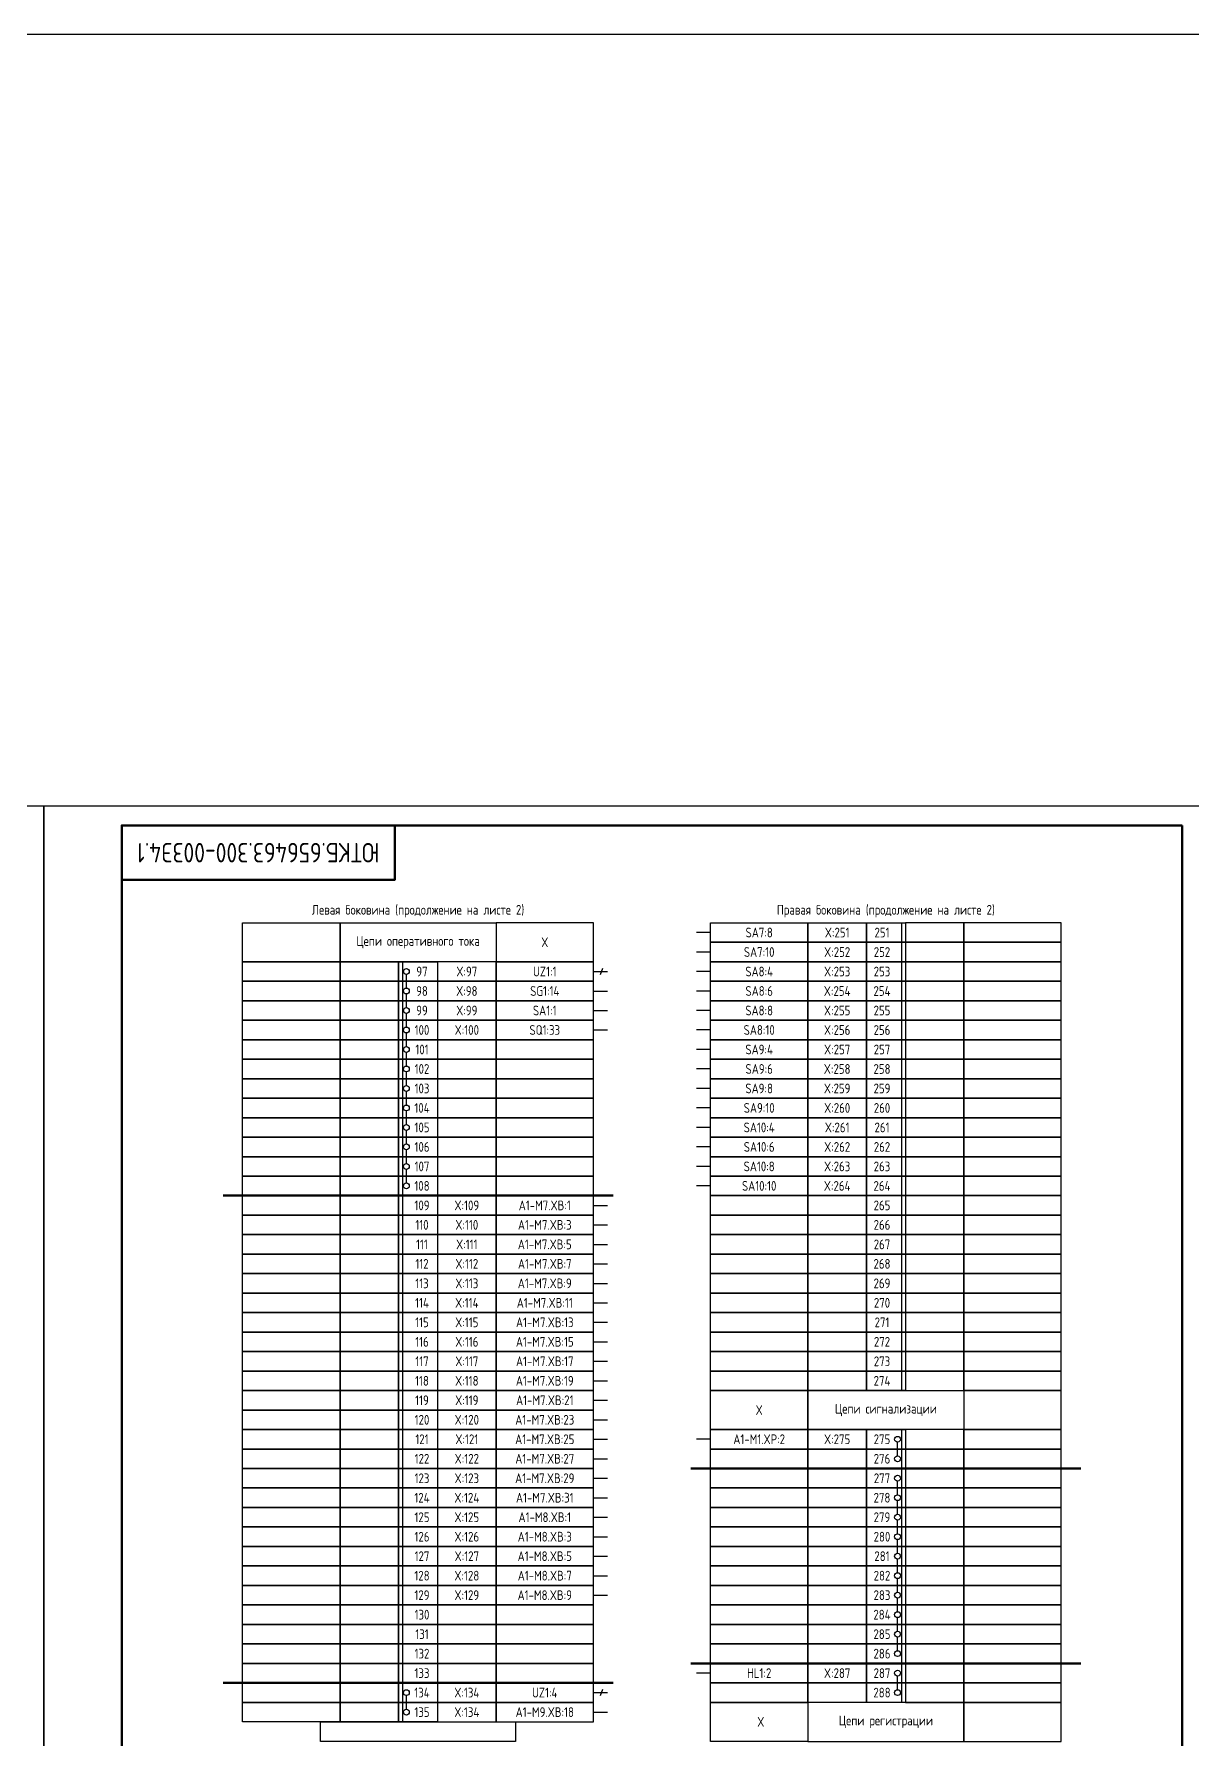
# Model space of a CAD drawing. Header units: millimetres. Extents: x -997 to 6341, y -90 to 618.
# Drawn here: x 5631.5 to 5928.5, y 180.6 to 618 of the extents above; entities that cross this region are included whole.
import ezdxf

# ---------------------------------------------------------------- set-up
doc = ezdxf.new("R2010")
doc.units = ezdxf.units.MM
doc.styles.add('Gost_type_A', font='GOST_A.TTF')

# ---------------------------------------------------------------- blocks, each defined once
blk = doc.blocks.new('Штамп угловой верхний')
at = {"lineweight": 50}
blk.add_lwpolyline([(0, 0), (70, 0), (70, -14), (0, -14)], close=True, dxfattribs=at)

msp = doc.modelspace()

# ---------------------------------------------------------------- linework, layer by layer
for p, q in [((5854, 390), (5854, 270)), ((5805, 387.5), (5801.38, 387.5)), ((5805, 382.5), (5801.38, 382.5)), ((5726, 380), (5726, 185)), ((5727, 373.25), (5727, 376.75)), ((5775, 377.5), (5778.62, 377.5)), ((5777.33, 378.31), (5776.75, 376.69)), ((5805, 377.5), (5801.38, 377.5)), ((5775, 372.5), (5778.62, 372.5)), ((5805, 372.5), (5801.38, 372.5)), ((5727, 368.25), (5727, 371.75)), ((5775, 367.5), (5778.62, 367.5)), ((5805, 367.5), (5801.38, 367.5)), ((5727, 363.25), (5727, 366.75)), ((5727, 358.25), (5727, 361.75)), ((5775, 362.5), (5778.62, 362.5)), ((5805, 362.5), (5801.38, 362.5)), ((5727, 353.25), (5727, 356.75)), ((5805, 357.5), (5801.38, 357.5)), ((5727, 348.25), (5727, 351.75)), ((5805, 352.5), (5801.38, 352.5)), ((5727, 343.25), (5727, 346.75)), ((5805, 347.5), (5801.38, 347.5)), ((5727, 338.25), (5727, 341.75)), ((5805, 342.5), (5801.38, 342.5)), ((5805, 337.5), (5801.38, 337.5)), ((5727, 333.25), (5727, 336.75)), ((5805, 332.5), (5801.38, 332.5)), ((5727, 328.25), (5727, 331.75)), ((5727, 323.25), (5727, 326.75)), ((5805, 327.5), (5801.38, 327.5)), ((5805, 322.5), (5801.38, 322.5)), ((5775, 317.5), (5778.62, 317.5)), ((5775, 312.5), (5778.62, 312.5)), ((5775, 307.5), (5778.62, 307.5)), ((5775, 302.5), (5778.62, 302.5)), ((5775, 297.5), (5778.62, 297.5)), ((5775, 292.5), (5778.62, 292.5)), ((5775, 287.5), (5778.62, 287.5)), ((5775, 282.5), (5778.62, 282.5)), ((5775, 277.5), (5778.62, 277.5)), ((5775, 272.5), (5778.62, 272.5)), ((5775, 267.5), (5778.62, 267.5)), ((5805, 270), (5809.14, 270)), ((5775, 262.5), (5778.62, 262.5)), ((5854, 260), (5854, 220)), ((5775, 257.5), (5778.62, 257.5)), ((5805, 257.5), (5801.38, 257.5)), ((5853, 253.25), (5853, 256.75)), ((5775, 252.5), (5778.62, 252.5)), ((5775, 247.5), (5778.62, 247.5)), ((5853, 243.25), (5853, 246.75)), ((5775, 242.5), (5778.62, 242.5)), ((5853, 238.25), (5853, 241.75)), ((5775, 237.5), (5778.62, 237.5)), ((5853, 233.25), (5853, 236.75)), ((5775, 232.5), (5778.62, 232.5)), ((5775, 227.5), (5778.62, 227.5)), ((5853, 228.25), (5853, 231.75)), ((5853, 223.25), (5853, 226.75)), ((5775, 222.5), (5778.62, 222.5)), ((5853, 220), (5853, 221.75)), ((5853, 218.25), (5853, 220)), ((5854, 220), (5854, 190)), ((5775, 217.5), (5778.62, 217.5)), ((5853, 213.25), (5853, 216.75)), ((5853, 208.25), (5853, 211.75)), ((5853, 203.25), (5853, 206.75)), ((5805, 197.5), (5801.38, 197.5)), ((5775, 192.5), (5778.62, 192.5)), ((5777.33, 193.31), (5776.75, 191.69)), ((5853, 193.25), (5853, 196.75)), ((5727, 188.25), (5727, 191.75)), ((5775, 187.5), (5778.62, 187.5))]:
    msp.add_line(p, q)
at = {"lineweight": 50}
for p, q in [((5680, 320), (5780, 320)), ((5800, 250), (5900, 250)), ((5800, 200), (5900, 200)), ((5680, 195), (5780, 195))]:
    msp.add_line(p, q, dxfattribs=at)
for points in [[(-997, 618), (6340.99, 618), (6340.99, -90), (-997, -90)], [(5634, 420), (5634, 0), (5337, 0), (5337, 420)], [(5931, 420), (5931, 0), (5634, 0), (5634, 420)], [(5685, 390), (5710, 390), (5710, 380), (5685, 380)], [(5710, 390), (5750, 390), (5750, 380), (5710, 380)], [(5775, 390), (5750, 390), (5750, 380), (5775, 380)], [(5805, 390), (5830, 390), (5830, 385), (5805, 385)], [(5830, 390), (5845, 390), (5845, 385), (5830, 385)], [(5845, 390), (5855, 390), (5855, 385), (5845, 385)], [(5870, 390), (5855, 390), (5855, 385), (5870, 385)], [(5895, 390), (5870, 390), (5870, 385), (5895, 385)], [(5805, 385), (5830, 385), (5830, 380), (5805, 380)], [(5830, 385), (5845, 385), (5845, 380), (5830, 380)], [(5845, 385), (5855, 385), (5855, 380), (5845, 380)], [(5870, 385), (5855, 385), (5855, 380), (5870, 380)], [(5895, 385), (5870, 385), (5870, 380), (5895, 380)], [(5685, 380), (5710, 380), (5710, 375), (5685, 375)], [(5710, 380), (5725, 380), (5725, 375), (5710, 375)], [(5725, 380), (5735, 380), (5735, 375), (5725, 375)], [(5750, 380), (5735, 380), (5735, 375), (5750, 375)], [(5775, 380), (5750, 380), (5750, 375), (5775, 375)], [(5805, 380), (5830, 380), (5830, 375), (5805, 375)], [(5830, 380), (5845, 380), (5845, 375), (5830, 375)], [(5845, 380), (5855, 380), (5855, 375), (5845, 375)], [(5870, 380), (5855, 380), (5855, 375), (5870, 375)], [(5895, 380), (5870, 380), (5870, 375), (5895, 375)], [(5685, 375), (5710, 375), (5710, 370), (5685, 370)], [(5710, 375), (5725, 375), (5725, 370), (5710, 370)], [(5725, 375), (5735, 375), (5735, 370), (5725, 370)], [(5750, 375), (5735, 375), (5735, 370), (5750, 370)], [(5775, 375), (5750, 375), (5750, 370), (5775, 370)], [(5805, 375), (5830, 375), (5830, 370), (5805, 370)], [(5830, 375), (5845, 375), (5845, 370), (5830, 370)], [(5845, 375), (5855, 375), (5855, 370), (5845, 370)], [(5870, 375), (5855, 375), (5855, 370), (5870, 370)], [(5895, 375), (5870, 375), (5870, 370), (5895, 370)], [(5685, 370), (5710, 370), (5710, 365), (5685, 365)], [(5710, 370), (5725, 370), (5725, 365), (5710, 365)], [(5725, 370), (5735, 370), (5735, 365), (5725, 365)], [(5750, 370), (5735, 370), (5735, 365), (5750, 365)], [(5775, 370), (5750, 370), (5750, 365), (5775, 365)], [(5805, 370), (5830, 370), (5830, 365), (5805, 365)], [(5830, 370), (5845, 370), (5845, 365), (5830, 365)], [(5845, 370), (5855, 370), (5855, 365), (5845, 365)], [(5870, 370), (5855, 370), (5855, 365), (5870, 365)], [(5895, 370), (5870, 370), (5870, 365), (5895, 365)], [(5685, 365), (5710, 365), (5710, 360), (5685, 360)], [(5710, 365), (5725, 365), (5725, 360), (5710, 360)], [(5725, 365), (5735, 365), (5735, 360), (5725, 360)], [(5750, 365), (5735, 365), (5735, 360), (5750, 360)], [(5775, 365), (5750, 365), (5750, 360), (5775, 360)], [(5805, 365), (5830, 365), (5830, 360), (5805, 360)], [(5830, 365), (5845, 365), (5845, 360), (5830, 360)], [(5845, 365), (5855, 365), (5855, 360), (5845, 360)], [(5870, 365), (5855, 365), (5855, 360), (5870, 360)], [(5895, 365), (5870, 365), (5870, 360), (5895, 360)], [(5685, 360), (5710, 360), (5710, 355), (5685, 355)], [(5710, 360), (5725, 360), (5725, 355), (5710, 355)], [(5725, 360), (5735, 360), (5735, 355), (5725, 355)], [(5750, 360), (5735, 360), (5735, 355), (5750, 355)], [(5775, 360), (5750, 360), (5750, 355), (5775, 355)], [(5805, 360), (5830, 360), (5830, 355), (5805, 355)], [(5830, 360), (5845, 360), (5845, 355), (5830, 355)], [(5845, 360), (5855, 360), (5855, 355), (5845, 355)], [(5870, 360), (5855, 360), (5855, 355), (5870, 355)], [(5895, 360), (5870, 360), (5870, 355), (5895, 355)], [(5685, 355), (5710, 355), (5710, 350), (5685, 350)], [(5710, 355), (5725, 355), (5725, 350), (5710, 350)], [(5725, 355), (5735, 355), (5735, 350), (5725, 350)], [(5750, 355), (5735, 355), (5735, 350), (5750, 350)], [(5775, 355), (5750, 355), (5750, 350), (5775, 350)], [(5805, 355), (5830, 355), (5830, 350), (5805, 350)], [(5830, 355), (5845, 355), (5845, 350), (5830, 350)], [(5845, 355), (5855, 355), (5855, 350), (5845, 350)], [(5870, 355), (5855, 355), (5855, 350), (5870, 350)], [(5895, 355), (5870, 355), (5870, 350), (5895, 350)], [(5685, 350), (5710, 350), (5710, 345), (5685, 345)], [(5710, 350), (5725, 350), (5725, 345), (5710, 345)], [(5725, 350), (5735, 350), (5735, 345), (5725, 345)], [(5750, 350), (5735, 350), (5735, 345), (5750, 345)], [(5775, 350), (5750, 350), (5750, 345), (5775, 345)], [(5805, 350), (5830, 350), (5830, 345), (5805, 345)], [(5830, 350), (5845, 350), (5845, 345), (5830, 345)], [(5845, 350), (5855, 350), (5855, 345), (5845, 345)], [(5870, 350), (5855, 350), (5855, 345), (5870, 345)], [(5895, 350), (5870, 350), (5870, 345), (5895, 345)], [(5685, 345), (5710, 345), (5710, 340), (5685, 340)], [(5710, 345), (5725, 345), (5725, 340), (5710, 340)], [(5725, 345), (5735, 345), (5735, 340), (5725, 340)], [(5750, 345), (5735, 345), (5735, 340), (5750, 340)], [(5775, 345), (5750, 345), (5750, 340), (5775, 340)], [(5805, 345), (5830, 345), (5830, 340), (5805, 340)], [(5830, 345), (5845, 345), (5845, 340), (5830, 340)], [(5845, 345), (5855, 345), (5855, 340), (5845, 340)], [(5870, 345), (5855, 345), (5855, 340), (5870, 340)], [(5895, 345), (5870, 345), (5870, 340), (5895, 340)], [(5685, 340), (5710, 340), (5710, 335), (5685, 335)], [(5710, 340), (5725, 340), (5725, 335), (5710, 335)], [(5725, 340), (5735, 340), (5735, 335), (5725, 335)], [(5750, 340), (5735, 340), (5735, 335), (5750, 335)], [(5775, 340), (5750, 340), (5750, 335), (5775, 335)], [(5805, 340), (5830, 340), (5830, 335), (5805, 335)], [(5830, 340), (5845, 340), (5845, 335), (5830, 335)], [(5845, 340), (5855, 340), (5855, 335), (5845, 335)], [(5870, 340), (5855, 340), (5855, 335), (5870, 335)], [(5895, 340), (5870, 340), (5870, 335), (5895, 335)], [(5685, 335), (5710, 335), (5710, 330), (5685, 330)], [(5710, 335), (5725, 335), (5725, 330), (5710, 330)], [(5725, 335), (5735, 335), (5735, 330), (5725, 330)], [(5750, 335), (5735, 335), (5735, 330), (5750, 330)], [(5775, 335), (5750, 335), (5750, 330), (5775, 330)], [(5805, 335), (5830, 335), (5830, 330), (5805, 330)], [(5830, 335), (5845, 335), (5845, 330), (5830, 330)], [(5845, 335), (5855, 335), (5855, 330), (5845, 330)], [(5870, 335), (5855, 335), (5855, 330), (5870, 330)], [(5895, 335), (5870, 335), (5870, 330), (5895, 330)], [(5685, 330), (5710, 330), (5710, 325), (5685, 325)], [(5710, 330), (5725, 330), (5725, 325), (5710, 325)], [(5725, 330), (5735, 330), (5735, 325), (5725, 325)], [(5750, 330), (5735, 330), (5735, 325), (5750, 325)], [(5775, 330), (5750, 330), (5750, 325), (5775, 325)], [(5805, 330), (5830, 330), (5830, 325), (5805, 325)], [(5830, 330), (5845, 330), (5845, 325), (5830, 325)], [(5845, 330), (5855, 330), (5855, 325), (5845, 325)], [(5870, 330), (5855, 330), (5855, 325), (5870, 325)], [(5895, 330), (5870, 330), (5870, 325), (5895, 325)], [(5685, 325), (5710, 325), (5710, 320), (5685, 320)], [(5710, 325), (5725, 325), (5725, 320), (5710, 320)], [(5725, 325), (5735, 325), (5735, 320), (5725, 320)], [(5750, 325), (5735, 325), (5735, 320), (5750, 320)], [(5775, 325), (5750, 325), (5750, 320), (5775, 320)], [(5805, 325), (5830, 325), (5830, 320), (5805, 320)], [(5830, 325), (5845, 325), (5845, 320), (5830, 320)], [(5845, 325), (5855, 325), (5855, 320), (5845, 320)], [(5870, 325), (5855, 325), (5855, 320), (5870, 320)], [(5895, 325), (5870, 325), (5870, 320), (5895, 320)], [(5685, 320), (5710, 320), (5710, 315), (5685, 315)], [(5710, 320), (5725, 320), (5725, 315), (5710, 315)], [(5725, 320), (5735, 320), (5735, 315), (5725, 315)], [(5750, 320), (5735, 320), (5735, 315), (5750, 315)], [(5775, 320), (5750, 320), (5750, 315), (5775, 315)], [(5805, 320), (5830, 320), (5830, 315), (5805, 315)], [(5830, 320), (5845, 320), (5845, 315), (5830, 315)], [(5845, 320), (5855, 320), (5855, 315), (5845, 315)], [(5870, 320), (5855, 320), (5855, 315), (5870, 315)], [(5895, 320), (5870, 320), (5870, 315), (5895, 315)], [(5685, 315), (5710, 315), (5710, 310), (5685, 310)], [(5710, 315), (5725, 315), (5725, 310), (5710, 310)], [(5725, 315), (5735, 315), (5735, 310), (5725, 310)], [(5750, 315), (5735, 315), (5735, 310), (5750, 310)], [(5775, 315), (5750, 315), (5750, 310), (5775, 310)], [(5805, 315), (5830, 315), (5830, 310), (5805, 310)], [(5830, 315), (5845, 315), (5845, 310), (5830, 310)], [(5845, 315), (5855, 315), (5855, 310), (5845, 310)], [(5870, 315), (5855, 315), (5855, 310), (5870, 310)], [(5895, 315), (5870, 315), (5870, 310), (5895, 310)], [(5685, 310), (5710, 310), (5710, 305), (5685, 305)], [(5710, 310), (5725, 310), (5725, 305), (5710, 305)], [(5725, 310), (5735, 310), (5735, 305), (5725, 305)], [(5750, 310), (5735, 310), (5735, 305), (5750, 305)], [(5775, 310), (5750, 310), (5750, 305), (5775, 305)], [(5805, 310), (5830, 310), (5830, 305), (5805, 305)], [(5830, 310), (5845, 310), (5845, 305), (5830, 305)], [(5845, 310), (5855, 310), (5855, 305), (5845, 305)], [(5870, 310), (5855, 310), (5855, 305), (5870, 305)], [(5895, 310), (5870, 310), (5870, 305), (5895, 305)], [(5685, 305), (5710, 305), (5710, 300), (5685, 300)], [(5710, 305), (5725, 305), (5725, 300), (5710, 300)], [(5725, 305), (5735, 305), (5735, 300), (5725, 300)], [(5750, 305), (5735, 305), (5735, 300), (5750, 300)], [(5775, 305), (5750, 305), (5750, 300), (5775, 300)], [(5805, 305), (5830, 305), (5830, 300), (5805, 300)], [(5830, 305), (5845, 305), (5845, 300), (5830, 300)], [(5845, 305), (5855, 305), (5855, 300), (5845, 300)], [(5870, 305), (5855, 305), (5855, 300), (5870, 300)], [(5895, 305), (5870, 305), (5870, 300), (5895, 300)], [(5685, 300), (5710, 300), (5710, 295), (5685, 295)], [(5710, 300), (5725, 300), (5725, 295), (5710, 295)], [(5725, 300), (5735, 300), (5735, 295), (5725, 295)], [(5750, 300), (5735, 300), (5735, 295), (5750, 295)], [(5775, 300), (5750, 300), (5750, 295), (5775, 295)], [(5805, 300), (5830, 300), (5830, 295), (5805, 295)], [(5830, 300), (5845, 300), (5845, 295), (5830, 295)], [(5845, 300), (5855, 300), (5855, 295), (5845, 295)], [(5870, 300), (5855, 300), (5855, 295), (5870, 295)], [(5895, 300), (5870, 300), (5870, 295), (5895, 295)], [(5685, 295), (5710, 295), (5710, 290), (5685, 290)], [(5710, 295), (5725, 295), (5725, 290), (5710, 290)], [(5725, 295), (5735, 295), (5735, 290), (5725, 290)], [(5750, 295), (5735, 295), (5735, 290), (5750, 290)], [(5775, 295), (5750, 295), (5750, 290), (5775, 290)], [(5805, 295), (5830, 295), (5830, 290), (5805, 290)], [(5830, 295), (5845, 295), (5845, 290), (5830, 290)], [(5845, 295), (5855, 295), (5855, 290), (5845, 290)], [(5870, 295), (5855, 295), (5855, 290), (5870, 290)], [(5895, 295), (5870, 295), (5870, 290), (5895, 290)], [(5685, 290), (5710, 290), (5710, 285), (5685, 285)], [(5710, 290), (5725, 290), (5725, 285), (5710, 285)], [(5725, 290), (5735, 290), (5735, 285), (5725, 285)], [(5750, 290), (5735, 290), (5735, 285), (5750, 285)], [(5775, 290), (5750, 290), (5750, 285), (5775, 285)], [(5805, 290), (5830, 290), (5830, 285), (5805, 285)], [(5830, 290), (5845, 290), (5845, 285), (5830, 285)], [(5845, 290), (5855, 290), (5855, 285), (5845, 285)], [(5870, 290), (5855, 290), (5855, 285), (5870, 285)], [(5895, 290), (5870, 290), (5870, 285), (5895, 285)], [(5685, 285), (5710, 285), (5710, 280), (5685, 280)], [(5710, 285), (5725, 285), (5725, 280), (5710, 280)], [(5725, 285), (5735, 285), (5735, 280), (5725, 280)], [(5750, 285), (5735, 285), (5735, 280), (5750, 280)], [(5775, 285), (5750, 285), (5750, 280), (5775, 280)], [(5805, 285), (5830, 285), (5830, 280), (5805, 280)], [(5830, 285), (5845, 285), (5845, 280), (5830, 280)], [(5845, 285), (5855, 285), (5855, 280), (5845, 280)], [(5870, 285), (5855, 285), (5855, 280), (5870, 280)], [(5895, 285), (5870, 285), (5870, 280), (5895, 280)], [(5685, 280), (5710, 280), (5710, 275), (5685, 275)], [(5710, 280), (5725, 280), (5725, 275), (5710, 275)], [(5725, 280), (5735, 280), (5735, 275), (5725, 275)], [(5750, 280), (5735, 280), (5735, 275), (5750, 275)], [(5775, 280), (5750, 280), (5750, 275), (5775, 275)], [(5805, 280), (5830, 280), (5830, 275), (5805, 275)], [(5830, 280), (5845, 280), (5845, 275), (5830, 275)], [(5845, 280), (5855, 280), (5855, 275), (5845, 275)], [(5870, 280), (5855, 280), (5855, 275), (5870, 275)], [(5895, 280), (5870, 280), (5870, 275), (5895, 275)], [(5685, 275), (5710, 275), (5710, 270), (5685, 270)], [(5710, 275), (5725, 275), (5725, 270), (5710, 270)], [(5725, 275), (5735, 275), (5735, 270), (5725, 270)], [(5750, 275), (5735, 275), (5735, 270), (5750, 270)], [(5775, 275), (5750, 275), (5750, 270), (5775, 270)], [(5805, 275), (5830, 275), (5830, 270), (5805, 270)], [(5830, 275), (5845, 275), (5845, 270), (5830, 270)], [(5845, 275), (5855, 275), (5855, 270), (5845, 270)], [(5870, 275), (5855, 275), (5855, 270), (5870, 270)], [(5895, 275), (5870, 275), (5870, 270), (5895, 270)], [(5685, 270), (5710, 270), (5710, 265), (5685, 265)], [(5710, 270), (5725, 270), (5725, 265), (5710, 265)], [(5725, 270), (5735, 270), (5735, 265), (5725, 265)], [(5750, 270), (5735, 270), (5735, 265), (5750, 265)], [(5775, 270), (5750, 270), (5750, 265), (5775, 265)], [(5805, 270), (5830, 270), (5830, 260), (5805, 260)], [(5830, 270), (5870, 270), (5870, 260), (5830, 260)], [(5895, 270), (5870, 270), (5870, 260), (5895, 260)], [(5685, 265), (5710, 265), (5710, 260), (5685, 260)], [(5710, 265), (5725, 265), (5725, 260), (5710, 260)], [(5725, 265), (5735, 265), (5735, 260), (5725, 260)], [(5750, 265), (5735, 265), (5735, 260), (5750, 260)], [(5775, 265), (5750, 265), (5750, 260), (5775, 260)], [(5685, 260), (5710, 260), (5710, 255), (5685, 255)], [(5710, 260), (5725, 260), (5725, 255), (5710, 255)], [(5725, 260), (5735, 260), (5735, 255), (5725, 255)], [(5750, 260), (5735, 260), (5735, 255), (5750, 255)], [(5775, 260), (5750, 260), (5750, 255), (5775, 255)], [(5805, 260), (5830, 260), (5830, 255), (5805, 255)], [(5830, 260), (5845, 260), (5845, 255), (5830, 255)], [(5845, 260), (5855, 260), (5855, 255), (5845, 255)], [(5870, 260), (5855, 260), (5855, 255), (5870, 255)], [(5895, 260), (5870, 260), (5870, 255), (5895, 255)], [(5685, 255), (5710, 255), (5710, 250), (5685, 250)], [(5710, 255), (5725, 255), (5725, 250), (5710, 250)], [(5725, 255), (5735, 255), (5735, 250), (5725, 250)], [(5750, 255), (5735, 255), (5735, 250), (5750, 250)], [(5775, 255), (5750, 255), (5750, 250), (5775, 250)], [(5805, 255), (5830, 255), (5830, 250), (5805, 250)], [(5830, 255), (5845, 255), (5845, 250), (5830, 250)], [(5845, 255), (5855, 255), (5855, 250), (5845, 250)], [(5870, 255), (5855, 255), (5855, 250), (5870, 250)], [(5895, 255), (5870, 255), (5870, 250), (5895, 250)], [(5685, 250), (5710, 250), (5710, 245), (5685, 245)], [(5710, 250), (5725, 250), (5725, 245), (5710, 245)], [(5725, 250), (5735, 250), (5735, 245), (5725, 245)], [(5750, 250), (5735, 250), (5735, 245), (5750, 245)], [(5775, 250), (5750, 250), (5750, 245), (5775, 245)], [(5805, 250), (5830, 250), (5830, 245), (5805, 245)], [(5830, 250), (5845, 250), (5845, 245), (5830, 245)], [(5845, 250), (5855, 250), (5855, 245), (5845, 245)], [(5870, 250), (5855, 250), (5855, 245), (5870, 245)], [(5895, 250), (5870, 250), (5870, 245), (5895, 245)], [(5685, 245), (5710, 245), (5710, 240), (5685, 240)], [(5710, 245), (5725, 245), (5725, 240), (5710, 240)], [(5725, 245), (5735, 245), (5735, 240), (5725, 240)], [(5750, 245), (5735, 245), (5735, 240), (5750, 240)], [(5775, 245), (5750, 245), (5750, 240), (5775, 240)], [(5805, 245), (5830, 245), (5830, 240), (5805, 240)], [(5830, 245), (5845, 245), (5845, 240), (5830, 240)], [(5845, 245), (5855, 245), (5855, 240), (5845, 240)], [(5870, 245), (5855, 245), (5855, 240), (5870, 240)], [(5895, 245), (5870, 245), (5870, 240), (5895, 240)], [(5685, 240), (5710, 240), (5710, 235), (5685, 235)], [(5710, 240), (5725, 240), (5725, 235), (5710, 235)], [(5725, 240), (5735, 240), (5735, 235), (5725, 235)], [(5750, 240), (5735, 240), (5735, 235), (5750, 235)], [(5775, 240), (5750, 240), (5750, 235), (5775, 235)], [(5805, 240), (5830, 240), (5830, 235), (5805, 235)], [(5830, 240), (5845, 240), (5845, 235), (5830, 235)], [(5845, 240), (5855, 240), (5855, 235), (5845, 235)], [(5870, 240), (5855, 240), (5855, 235), (5870, 235)], [(5895, 240), (5870, 240), (5870, 235), (5895, 235)], [(5685, 235), (5710, 235), (5710, 230), (5685, 230)], [(5710, 235), (5725, 235), (5725, 230), (5710, 230)], [(5725, 235), (5735, 235), (5735, 230), (5725, 230)], [(5750, 235), (5735, 235), (5735, 230), (5750, 230)], [(5775, 235), (5750, 235), (5750, 230), (5775, 230)], [(5805, 235), (5830, 235), (5830, 230), (5805, 230)], [(5830, 235), (5845, 235), (5845, 230), (5830, 230)], [(5845, 235), (5855, 235), (5855, 230), (5845, 230)], [(5870, 235), (5855, 235), (5855, 230), (5870, 230)], [(5895, 235), (5870, 235), (5870, 230), (5895, 230)], [(5685, 230), (5710, 230), (5710, 225), (5685, 225)], [(5710, 230), (5725, 230), (5725, 225), (5710, 225)], [(5725, 230), (5735, 230), (5735, 225), (5725, 225)], [(5750, 230), (5735, 230), (5735, 225), (5750, 225)], [(5775, 230), (5750, 230), (5750, 225), (5775, 225)], [(5805, 230), (5830, 230), (5830, 225), (5805, 225)], [(5830, 230), (5845, 230), (5845, 225), (5830, 225)], [(5845, 230), (5855, 230), (5855, 225), (5845, 225)], [(5870, 230), (5855, 230), (5855, 225), (5870, 225)], [(5895, 230), (5870, 230), (5870, 225), (5895, 225)], [(5685, 225), (5710, 225), (5710, 220), (5685, 220)], [(5710, 225), (5725, 225), (5725, 220), (5710, 220)], [(5725, 225), (5735, 225), (5735, 220), (5725, 220)], [(5750, 225), (5735, 225), (5735, 220), (5750, 220)], [(5775, 225), (5750, 225), (5750, 220), (5775, 220)], [(5805, 225), (5830, 225), (5830, 220), (5805, 220)], [(5830, 225), (5845, 225), (5845, 220), (5830, 220)], [(5845, 225), (5855, 225), (5855, 220), (5845, 220)], [(5870, 225), (5855, 225), (5855, 220), (5870, 220)], [(5895, 225), (5870, 225), (5870, 220), (5895, 220)], [(5685, 220), (5710, 220), (5710, 215), (5685, 215)], [(5710, 220), (5725, 220), (5725, 215), (5710, 215)], [(5725, 220), (5735, 220), (5735, 215), (5725, 215)], [(5750, 220), (5735, 220), (5735, 215), (5750, 215)], [(5775, 220), (5750, 220), (5750, 215), (5775, 215)], [(5805, 220), (5830, 220), (5830, 215), (5805, 215)], [(5830, 220), (5845, 220), (5845, 215), (5830, 215)], [(5845, 220), (5855, 220), (5855, 215), (5845, 215)], [(5870, 220), (5855, 220), (5855, 215), (5870, 215)], [(5895, 220), (5870, 220), (5870, 215), (5895, 215)], [(5685, 215), (5710, 215), (5710, 210), (5685, 210)], [(5710, 215), (5725, 215), (5725, 210), (5710, 210)], [(5725, 215), (5735, 215), (5735, 210), (5725, 210)], [(5750, 215), (5735, 215), (5735, 210), (5750, 210)], [(5775, 215), (5750, 215), (5750, 210), (5775, 210)], [(5805, 215), (5830, 215), (5830, 210), (5805, 210)], [(5830, 215), (5845, 215), (5845, 210), (5830, 210)], [(5845, 215), (5855, 215), (5855, 210), (5845, 210)], [(5870, 215), (5855, 215), (5855, 210), (5870, 210)], [(5895, 215), (5870, 215), (5870, 210), (5895, 210)], [(5685, 210), (5710, 210), (5710, 205), (5685, 205)], [(5710, 210), (5725, 210), (5725, 205), (5710, 205)], [(5725, 210), (5735, 210), (5735, 205), (5725, 205)], [(5750, 210), (5735, 210), (5735, 205), (5750, 205)], [(5775, 210), (5750, 210), (5750, 205), (5775, 205)], [(5805, 210), (5830, 210), (5830, 205), (5805, 205)], [(5830, 210), (5845, 210), (5845, 205), (5830, 205)], [(5845, 210), (5855, 210), (5855, 205), (5845, 205)], [(5870, 210), (5855, 210), (5855, 205), (5870, 205)], [(5895, 210), (5870, 210), (5870, 205), (5895, 205)], [(5685, 205), (5710, 205), (5710, 200), (5685, 200)], [(5710, 205), (5725, 205), (5725, 200), (5710, 200)], [(5725, 205), (5735, 205), (5735, 200), (5725, 200)], [(5750, 205), (5735, 205), (5735, 200), (5750, 200)], [(5775, 205), (5750, 205), (5750, 200), (5775, 200)], [(5805, 205), (5830, 205), (5830, 200), (5805, 200)], [(5830, 205), (5845, 205), (5845, 200), (5830, 200)], [(5845, 205), (5855, 205), (5855, 200), (5845, 200)], [(5870, 205), (5855, 205), (5855, 200), (5870, 200)], [(5895, 205), (5870, 205), (5870, 200), (5895, 200)], [(5685, 200), (5710, 200), (5710, 195), (5685, 195)], [(5710, 200), (5725, 200), (5725, 195), (5710, 195)], [(5725, 200), (5735, 200), (5735, 195), (5725, 195)], [(5750, 200), (5735, 200), (5735, 195), (5750, 195)], [(5775, 200), (5750, 200), (5750, 195), (5775, 195)], [(5805, 200), (5830, 200), (5830, 195), (5805, 195)], [(5830, 200), (5845, 200), (5845, 195), (5830, 195)], [(5845, 200), (5855, 200), (5855, 195), (5845, 195)], [(5870, 200), (5855, 200), (5855, 195), (5870, 195)], [(5895, 200), (5870, 200), (5870, 195), (5895, 195)], [(5685, 195), (5710, 195), (5710, 190), (5685, 190)], [(5710, 195), (5725, 195), (5725, 190), (5710, 190)], [(5725, 195), (5735, 195), (5735, 190), (5725, 190)], [(5750, 195), (5735, 195), (5735, 190), (5750, 190)], [(5775, 195), (5750, 195), (5750, 190), (5775, 190)], [(5805, 195), (5830, 195), (5830, 190), (5805, 190)], [(5830, 195), (5845, 195), (5845, 190), (5830, 190)], [(5845, 195), (5855, 195), (5855, 190), (5845, 190)], [(5870, 195), (5855, 195), (5855, 190), (5870, 190)], [(5895, 195), (5870, 195), (5870, 190), (5895, 190)], [(5685, 190), (5710, 190), (5710, 185), (5685, 185)], [(5710, 190), (5725, 190), (5725, 185), (5710, 185)], [(5725, 190), (5735, 190), (5735, 185), (5725, 185)], [(5750, 190), (5735, 190), (5735, 185), (5750, 185)], [(5775, 190), (5750, 190), (5750, 185), (5775, 185)], [(5805, 190), (5830, 190), (5830, 180), (5805, 180)], [(5870, 190), (5830, 190), (5830, 180), (5870, 180)], [(5895, 190), (5870, 190), (5870, 180), (5895, 180)], [(5705, 185), (5755, 185), (5755, 180), (5705, 180)]]:
    msp.add_lwpolyline(points, close=True)
msp.add_lwpolyline([(5926, 415), (5926, 5), (5654, 5), (5654, 415)], close=True, dxfattribs=at)
for centre in [(5727, 377.5), (5727, 372.5), (5727, 367.5), (5727, 362.5), (5727, 357.5), (5727, 352.5), (5727, 347.5), (5727, 342.5), (5727, 337.5), (5727, 332.5), (5727, 327.5), (5727, 322.5), (5853, 257.5), (5853, 252.5), (5853, 247.5), (5853, 242.5), (5853, 237.5), (5853, 232.5), (5853, 227.5), (5853, 222.5), (5853, 217.5), (5853, 212.5), (5853, 207.5), (5853, 202.5), (5853, 197.5), (5727, 192.5), (5853, 192.5), (5727, 187.5)]:
    msp.add_circle(centre, 0.75)

# ---------------------------------------------------------------- block references
msp.add_blockref('Штамп угловой верхний', (5654, 415))

# ---------------------------------------------------------------- texts
at = {"insert": (5689, 408), "char_height": 5, "width": 70, "attachment_point": 5, "rotation": 180, "style": 'Gost_type_A'}
msp.add_mtext('ЮТКБ.656463.300-003Э4.1', dxfattribs=at)
at = {"char_height": 2.5, "attachment_point": 5, "style": 'Gost_type_A'}
for s, insert, width in [('Левая боковина (продолжение на листе 2)', (5730, 393), 90), ('Правая боковина (продолжение на листе 2)', (5850, 393), 90), ('Цепи оперативного тока', (5730, 385), 40), ('X', (5762.5, 385), 25), ('SA7:8', (5817.5, 387.5), 25), ('SA7:10', (5817.5, 382.5), 25), ('UZ1:1', (5762.5, 377.5), 25), ('SA8:4', (5817.5, 377.5), 25), ('SG1:14', (5762.5, 372.5), 25), ('SA8:6', (5817.5, 372.5), 25), ('SA1:1', (5762.5, 367.5), 25), ('SA8:8', (5817.5, 367.5), 25), ('SQ1:33', (5762.5, 362.5), 25), ('SA8:10', (5817.5, 362.5), 25), ('SA9:4', (5817.5, 357.5), 25), ('SA9:6', (5817.5, 352.5), 25), ('SA9:8', (5817.5, 347.5), 25), ('SA9:10', (5817.5, 342.5), 25), ('SA10:4', (5817.5, 337.5), 25), ('SA10:6', (5817.5, 332.5), 25), ('SA10:8', (5817.5, 327.5), 25), ('SA10:10', (5817.5, 322.5), 25), ('A1-M7.XB:1', (5762.5, 317.5), 25), ('A1-M7.XB:3', (5762.5, 312.5), 25), ('A1-M7.XB:5', (5762.5, 307.5), 25), ('A1-M7.XB:7', (5762.5, 302.5), 25), ('A1-M7.XB:9', (5762.5, 297.5), 25), ('A1-M7.XB:11', (5762.5, 292.5), 25), ('A1-M7.XB:13', (5762.5, 287.5), 25), ('A1-M7.XB:15', (5762.5, 282.5), 25), ('A1-M7.XB:17', (5762.5, 277.5), 25), ('A1-M7.XB:19', (5762.5, 272.5), 25), ('A1-M7.XB:21', (5762.5, 267.5), 25), ('A1-M7.XB:23', (5762.5, 262.5), 25), ('X', (5817.5, 265), 25), ('Цепи сигнализации', (5850, 265), 40), ('A1-M7.XB:25', (5762.5, 257.5), 25), ('A1-M1.XP:2', (5817.5, 257.5), 25), ('A1-M7.XB:27', (5762.5, 252.5), 25), ('A1-M7.XB:29', (5762.5, 247.5), 25), ('A1-M7.XB:31', (5762.5, 242.5), 25), ('A1-M8.XB:1', (5762.5, 237.5), 25), ('A1-M8.XB:3', (5762.5, 232.5), 25), ('A1-M8.XB:5', (5762.5, 227.5), 25), ('A1-M8.XB:7', (5762.5, 222.5), 25), ('A1-M8.XB:9', (5762.5, 217.5), 25), ('HL1:2', (5817.5, 197.5), 25), ('UZ1:4', (5762.5, 192.5), 25), ('A1-M9.XB:18', (5762.5, 187.5), 25), ('X', (5817.91, 185), 25), ('Цепи регистрации', (5850, 185), 40)]:
    msp.add_mtext(s, dxfattribs=dict(at, insert=insert, width=width))
at = {"ltscale": 10, "char_height": 2.5, "attachment_point": 5, "style": 'Gost_type_A'}
for s, insert, width in [('X:251', (5837.5, 387.5), 15), ('251', (5849, 387.5), 8), ('X:252', (5837.5, 382.5), 15), ('252', (5849, 382.5), 8), ('97', (5731, 377.5), 8), ('X:97', (5742.5, 377.5), 15), ('X:253', (5837.5, 377.5), 15), ('253', (5849, 377.5), 8), ('98', (5731, 372.5), 8), ('X:98', (5742.5, 372.5), 15), ('X:254', (5837.5, 372.5), 15), ('254', (5849, 372.5), 8), ('99', (5731, 367.5), 8), ('X:99', (5742.5, 367.5), 15), ('X:255', (5837.5, 367.5), 15), ('255', (5849, 367.5), 8), ('100', (5731, 362.5), 8), ('X:100', (5742.5, 362.5), 15), ('X:256', (5837.5, 362.5), 15), ('256', (5849, 362.5), 8), ('101', (5731, 357.5), 8), ('X:257', (5837.5, 357.5), 15), ('257', (5849, 357.5), 8), ('102', (5731, 352.5), 8), ('X:258', (5837.5, 352.5), 15), ('258', (5849, 352.5), 8), ('103', (5731, 347.5), 8), ('X:259', (5837.5, 347.5), 15), ('259', (5849, 347.5), 8), ('104', (5731, 342.5), 8), ('X:260', (5837.5, 342.5), 15), ('260', (5849, 342.5), 8), ('105', (5731, 337.5), 8), ('X:261', (5837.5, 337.5), 15), ('261', (5849, 337.5), 8), ('106', (5731, 332.5), 8), ('X:262', (5837.5, 332.5), 15), ('262', (5849, 332.5), 8), ('107', (5731, 327.5), 8), ('X:263', (5837.5, 327.5), 15), ('263', (5849, 327.5), 8), ('108', (5731, 322.5), 8), ('X:264', (5837.5, 322.5), 15), ('264', (5849, 322.5), 8), ('109', (5731, 317.5), 8), ('X:109', (5742.5, 317.5), 15), ('265', (5849, 317.5), 8), ('110', (5731, 312.5), 8), ('X:110', (5742.5, 312.5), 15), ('266', (5849, 312.5), 8), ('111', (5731, 307.5), 8), ('X:111', (5742.5, 307.5), 15), ('267', (5849, 307.5), 8), ('112', (5731, 302.5), 8), ('X:112', (5742.5, 302.5), 15), ('268', (5849, 302.5), 8), ('113', (5731, 297.5), 8), ('X:113', (5742.5, 297.5), 15), ('269', (5849, 297.5), 8), ('114', (5731, 292.5), 8), ('X:114', (5742.5, 292.5), 15), ('270', (5849, 292.5), 8), ('115', (5731, 287.5), 8), ('X:115', (5742.5, 287.5), 15), ('271', (5849, 287.5), 8), ('116', (5731, 282.5), 8), ('X:116', (5742.5, 282.5), 15), ('272', (5849, 282.5), 8), ('117', (5731, 277.5), 8), ('X:117', (5742.5, 277.5), 15), ('273', (5849, 277.5), 8), ('118', (5731, 272.5), 8), ('X:118', (5742.5, 272.5), 15), ('274', (5849, 272.5), 8), ('119', (5731, 267.5), 8), ('X:119', (5742.5, 267.5), 15), ('120', (5731, 262.5), 8), ('X:120', (5742.5, 262.5), 15), ('121', (5731, 257.5), 8), ('X:121', (5742.5, 257.5), 15), ('X:275', (5837.5, 257.5), 15), ('275', (5849, 257.5), 8), ('122', (5731, 252.5), 8), ('X:122', (5742.5, 252.5), 15), ('276', (5849, 252.5), 8), ('123', (5731, 247.5), 8), ('X:123', (5742.5, 247.5), 15), ('277', (5849, 247.5), 8), ('124', (5731, 242.5), 8), ('X:124', (5742.5, 242.5), 15), ('278', (5849, 242.5), 8), ('125', (5731, 237.5), 8), ('X:125', (5742.5, 237.5), 15), ('279', (5849, 237.5), 8), ('126', (5731, 232.5), 8), ('X:126', (5742.5, 232.5), 15), ('280', (5849, 232.5), 8), ('127', (5731, 227.5), 8), ('X:127', (5742.5, 227.5), 15), ('281', (5849, 227.5), 8), ('128', (5731, 222.5), 8), ('X:128', (5742.5, 222.5), 15), ('282', (5849, 222.5), 8), ('129', (5731, 217.5), 8), ('X:129', (5742.5, 217.5), 15), ('283', (5849, 217.5), 8), ('130', (5731, 212.5), 8), ('284', (5849, 212.5), 8), ('131', (5731, 207.5), 8), ('285', (5849, 207.5), 8), ('132', (5731, 202.5), 8), ('286', (5849, 202.5), 8), ('133', (5731, 197.5), 8), ('X:287', (5837.5, 197.5), 15), ('287', (5849, 197.5), 8), ('134', (5731, 192.5), 8), ('X:134', (5742.5, 192.5), 15), ('288', (5849, 192.5), 8), ('135', (5731, 187.5), 8), ('X:134', (5742.5, 187.5), 15)]:
    msp.add_mtext(s, dxfattribs=dict(at, insert=insert, width=width))

doc.saveas('drawing.dxf')
